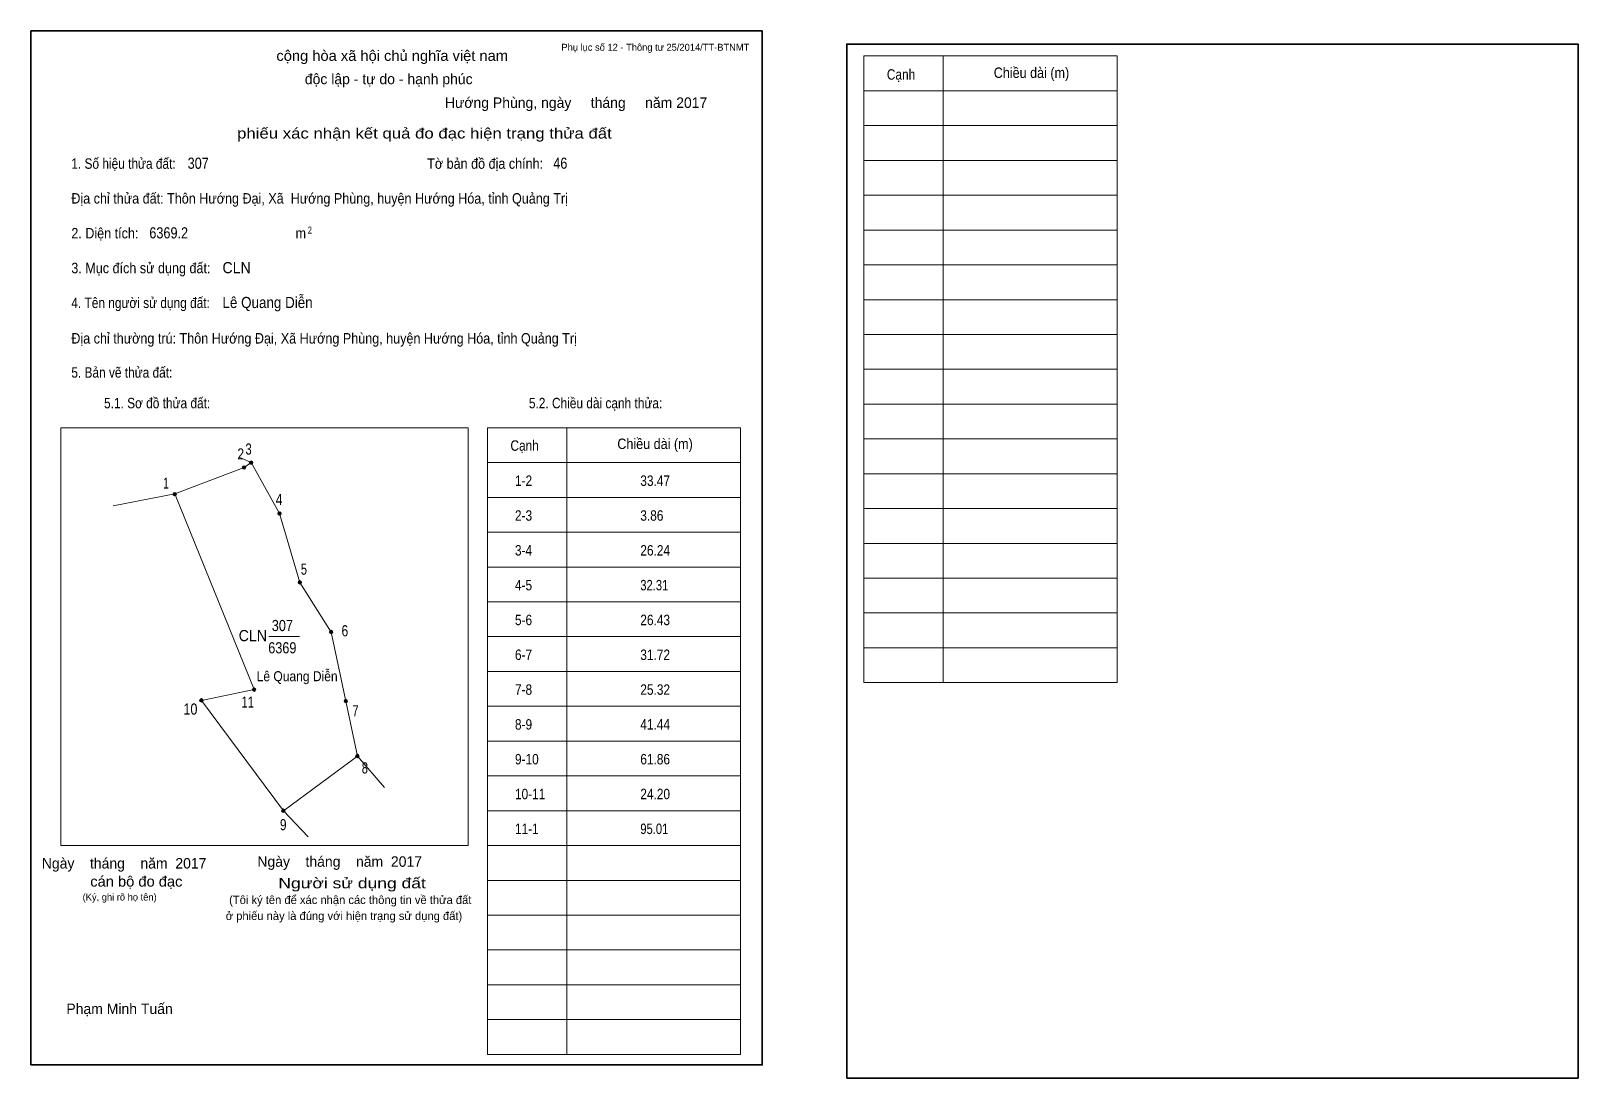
# Model space of a CAD drawing. Header units: centimetres. Extents: x 0 to 44.4, y -0.4 to 29.7.
import ezdxf
from ezdxf.enums import TextEntityAlignment as Align

# ---------------------------------------------------------------- set-up
doc = ezdxf.new("R2010")
doc.units = ezdxf.units.CM
doc.header["$LTSCALE"] = 0.12
for name, color, linetype in [('2', 7, 'Continuous'), ('30', 7, 'Continuous'), ('34', 7, 'Continuous')]:
    doc.layers.add(name, color=color, linetype=linetype)
for name, color, linetype, lineweight in [('32', 7, 'Continuous', 13), ('33', 7, 'Continuous', 13), ('6', 7, 'Continuous', 13), ('63', 7, 'Continuous', 13)]:
    doc.layers.add(name, color=color, linetype=linetype, lineweight=lineweight)

msp = doc.modelspace()

# ---------------------------------------------------------------- hatches: boundary and pattern name
at = {"layer": '32'}
for points in [[(6.373, 17.3, 1), (6.273, 17.3, 1)], [(6.1707, 17.1589, 1), (6.0707, 17.1589, 1)], [(4.1755, 16.395, 1), (4.0755, 16.395, 1)], [(7.1874, 15.8365, 1), (7.0874, 15.8365, 1)], [(7.7714, 13.8586, 1), (7.6714, 13.8586, 1)], [(8.672, 12.4321, 1), (8.572, 12.4321, 1)], [(6.4579, 10.7772, 1), (6.3579, 10.7772, 1)], [(4.944, 10.4702, 1), (4.844, 10.4702, 1)], [(9.0907, 10.4516, 1), (8.9907, 10.4516, 1)], [(9.4251, 8.8707, 1), (9.3251, 8.8707, 1)], [(7.2972, 7.3, 1), (7.1972, 7.3, 1)]]:
    msp.add_hatch(color=256, dxfattribs=at).paths.add_polyline_path(points)

# ---------------------------------------------------------------- linework, layer by layer
for centre in [(6.323, 17.3), (6.1207, 17.1589), (4.1255, 16.395), (7.1374, 15.8365), (7.7214, 13.8586), (8.622, 12.4321), (6.4079, 10.7772), (4.894, 10.4702), (9.0407, 10.4516), (9.3751, 8.8707), (7.2472, 7.3)]:
    msp.add_circle(centre, 0.05, dxfattribs=at)
at = {"layer": '33'}
msp.add_line((6.83, 12.3), (7.71, 12.3), dxfattribs=at)
at = {"layer": '6'}
for p, q in [((5.98, 17.46), (6.32, 17.3)), ((2.36, 16.06), (4.13, 16.4)), ((4.13, 16.4), (6.41, 10.78)), ((4.9, 10.47), (6.41, 10.78)), ((4.9, 10.47), (7.25, 7.3)), ((9.04, 10.45), (9.38, 8.87)), ((9.38, 8.87), (7.25, 7.3)), ((9.38, 8.87), (10.15, 7.97)), ((7.25, 7.3), (7.96, 6.55))]:
    msp.add_line(p, q, dxfattribs=at)
for points in [[(6.32, 17.3), (6.12, 17.16), (4.13, 16.4)], [(6.32, 17.3), (7.14, 15.84), (7.72, 13.86), (8.62, 12.43), (9.04, 10.45)]]:
    msp.add_lwpolyline(points, dxfattribs=at)
at = {"layer": '63'}
for p, q in [((23.92, 28.98), (31.19, 28.98)), ((23.92, 10.98), (23.92, 28.98)), ((26.2, 10.98), (26.2, 28.98)), ((31.19, 10.98), (31.19, 28.98)), ((23.92, 27.98), (31.19, 27.98)), ((23.92, 26.98), (31.19, 26.98)), ((23.92, 25.98), (31.19, 25.98)), ((23.92, 24.98), (31.19, 24.98)), ((23.92, 23.98), (31.19, 23.98)), ((23.92, 22.98), (31.19, 22.98)), ((23.92, 21.98), (31.19, 21.98)), ((23.92, 20.98), (31.19, 20.98)), ((23.92, 19.98), (31.19, 19.98)), ((23.92, 18.98), (31.19, 18.98)), ((0.86, 18.3), (12.56, 18.3)), ((0.86, 6.3), (0.86, 18.3)), ((12.56, 6.3), (12.56, 18.3)), ((13.11, 18.3), (20.38, 18.3)), ((13.11, 0.3), (13.11, 18.3)), ((15.39, 0.3), (15.39, 18.3)), ((20.38, 0.3), (20.38, 18.3)), ((23.92, 17.98), (31.19, 17.98)), ((13.11, 17.3), (20.38, 17.3)), ((23.92, 16.98), (31.19, 16.98)), ((13.11, 16.3), (20.38, 16.3)), ((23.92, 15.98), (31.19, 15.98)), ((13.11, 15.3), (20.38, 15.3)), ((23.92, 14.98), (31.19, 14.98)), ((13.11, 14.3), (20.38, 14.3)), ((23.92, 13.98), (31.19, 13.98)), ((13.11, 13.3), (20.38, 13.3)), ((23.92, 12.98), (31.19, 12.98)), ((13.11, 12.3), (20.38, 12.3)), ((23.92, 11.98), (31.19, 11.98)), ((13.11, 11.3), (20.38, 11.3)), ((23.92, 10.98), (31.19, 10.98)), ((13.11, 10.3), (20.38, 10.3)), ((13.11, 9.3), (20.38, 9.3)), ((13.11, 8.3), (20.38, 8.3)), ((13.11, 7.3), (20.38, 7.3)), ((0.86, 6.3), (12.56, 6.3)), ((13.11, 6.3), (20.38, 6.3)), ((13.11, 5.3), (20.38, 5.3)), ((13.11, 4.3), (20.38, 4.3)), ((13.11, 3.3), (20.38, 3.3)), ((13.11, 2.3), (20.38, 2.3)), ((13.11, 1.3), (20.38, 1.3)), ((13.11, 0.3), (20.38, 0.3))]:
    msp.add_line(p, q, dxfattribs=at)
at = {"layer": '63', "lineweight": 35}
for points in [[(0, 0), (0, 29.7), (21, 29.7), (21, 0)], [(23.43, -0.38), (23.43, 29.32), (44.43, 29.32), (44.43, -0.38)]]:
    msp.add_lwpolyline(points, close=True, dxfattribs=at)

# ---------------------------------------------------------------- texts
at = {"layer": '2', "width": 0.9}
msp.add_text('Lê Quang Diễn', height=0.2872, dxfattribs=at).set_placement((7.645, 11.02), align=Align.CENTER)
at = {"layer": '30'}
for s, width, p in [('1-2', 0.85, (13.9, 16.63)), ('33.47', 0.85, (17.5, 16.63)), ('2-3', 0.85, (13.9, 15.63)), ('3.86', 0.85, (17.5, 15.63)), ('3-4', 0.85, (13.9, 14.63)), ('26.24', 0.85, (17.5, 14.63)), ('4-5', 0.85, (13.9, 13.63)), ('32.31', 0.8, (17.5, 13.63)), ('5-6', 0.85, (13.9, 12.63)), ('26.43', 0.85, (17.5, 12.63)), ('6-7', 0.85, (13.9, 11.63)), ('31.72', 0.85, (17.5, 11.63)), ('7-8', 0.85, (13.9, 10.63)), ('25.32', 0.85, (17.5, 10.63)), ('8-9', 0.85, (13.9, 9.63)), ('41.44', 0.85, (17.5, 9.63)), ('9-10', 0.85, (13.9, 8.63)), ('61.86', 0.85, (17.5, 8.63)), ('10-11', 0.85, (13.9, 7.63)), ('24.20', 0.85, (17.5, 7.63)), ('11-1', 0.85, (13.9, 6.63)), ('95.01', 0.8, (17.5, 6.63))]:
    msp.add_text(s, height=0.3, dxfattribs=dict(at, width=width)).set_placement(p)
at = {"layer": '32'}
for s, width, p in [('3', 0.75, (6.25, 17.53)), ('2', 0.8, (6.025, 17.39)), ('1', 0.65, (3.88, 16.55)), ('4', 0.8, (7.125, 16.08)), ('5', 0.75, (7.84, 14.08)), ('6', 0.8, (9.015, 12.31)), ('10', 0.85, (4.58, 10.06)), ('11', 0.75, (6.225, 10.26)), ('7', 0.75, (9.32, 10.01)), ('8', 0.75, (9.59, 8.37)), ('9', 0.8, (7.245, 6.74))]:
    msp.add_text(s, height=0.32, dxfattribs=dict(at, width=width)).set_placement(p, align=Align.CENTER)
at = {"layer": '33', "width": 0.95}
msp.add_text('CLN', height=0.32, dxfattribs=at).set_placement((6.78, 12.17), align=Align.RIGHT)
at = {"layer": '33', "width": 0.85}
for s, p in [('307', (7.22, 12.46)), ('6369', (7.22, 11.82))]:
    msp.add_text(s, height=0.32, dxfattribs=at).set_placement(p, align=Align.CENTER)
at = {"layer": '34'}
for s, width, p in [('307', 0.85, (4.5, 25.74)), ('46', 0.85, (15, 25.74)), ('6369.2', 0.85, (3.4, 23.74)), ('CLN', 0.95, (5.5, 22.74)), ('Lê Quang Diễn', 0.9, (5.5, 21.74))]:
    msp.add_text(s, height=0.32, dxfattribs=dict(at, width=width)).set_placement(p)
at = {"layer": '63'}
for s, height, p in [('Phụ lục số 12 - Thông tư 25/2014/TT-BTNMT', 0.2, (20.63, 29.13)), ('Ngày    tháng    năm  2017', 0.3, (5.04, 5.64)), ('Ngày    tháng    năm  2017', 0.3, (11.23, 5.69)), ('(Ký, ghi rõ họ tên)', 0.2, (3.61, 4.72))]:
    msp.add_text(s, height=height, dxfattribs=at).set_placement(p, align=Align.RIGHT)
at = {"layer": '63', "width": 1.05}
msp.add_text('cộng hòa xã hội chủ nghĩa việt nam', height=0.3, dxfattribs=at).set_placement((10.375, 28.84), align=Align.CENTER)
at = {"layer": '63'}
for s, height, p in [('độc lập - tự do - hạnh phúc', 0.3, (10.275, 28.17)), ('Hướng Phùng, ngày     tháng     năm 2017', 0.3, (15.655, 27.49)), ('(Tôi ký tên để xác nhận các thông tin về thửa đất ', 0.24, (9.215, 4.62)), ('ở phiếu này là đúng với hiện trạng sử dụng đất)', 0.24, (8.99, 4.16)), ('Phạm Minh Tuấn', 0.3, (2.545, 1.46))]:
    msp.add_text(s, height=height, dxfattribs=at).set_placement(p, align=Align.CENTER)
for s, height, width, p in [('Cạnh', 0.3, 0.85, (24.58, 28.3)), ('Chiều dài (m)', 0.3, 0.9, (27.65, 28.35)), ('1. Số hiệu thửa đất:', 0.3, 0.85, (1.16, 25.74)), ('Tờ bản đồ địa chính:', 0.3, 0.9, (11.38, 25.74)), ('Địa chỉ thửa đất: Thôn Hướng Đại, Xã  Hướng Phùng, huyện Hướng Hóa, tỉnh Quảng Trị', 0.3, 0.9, (1.16, 24.74)), ('2. Diện tích:', 0.3, 0.9, (1.16, 23.74)), ('2', 0.2, 0.8, (7.95, 23.88)), ('m', 0.3, 0.9, (7.6, 23.74)), ('3. Mục đích sử dụng đất:', 0.3, 0.9, (1.16, 22.74)), ('4. Tên người sử dụng đất:', 0.3, 0.85, (1.16, 21.74)), ('Địa chỉ thường trú: Thôn Hướng Đại, Xã Hướng Phùng, huyện Hướng Hóa, tỉnh Quảng Trị', 0.3, 0.9, (1.16, 20.72)), ('5. Bản vẽ thửa đất:', 0.3, 0.85, (1.16, 19.74)), ('5.1. Sơ đồ thửa đất:', 0.3, 0.85, (2.1, 18.86)), ('5.2. Chiều dài cạnh thửa:', 0.3, 0.85, (14.3, 18.86)), ('Cạnh', 0.3, 0.85, (13.77, 17.64)), ('Chiều dài (m)', 0.3, 0.9, (16.84, 17.69))]:
    msp.add_text(s, height=height, dxfattribs=dict(at, width=width)).set_placement(p)
for s, width, p in [('phiếu xác nhận kết quả đo đạc hiện trạng thửa đất', 1.2, (16.68, 26.61)), ('cán bộ đo đạc', 1.05, (4.35, 5.12)), ('Người sử dụng đất', 1.25, (11.34, 5.07))]:
    msp.add_text(s, height=0.3, dxfattribs=dict(at, width=width)).set_placement(p, align=Align.RIGHT)

doc.saveas('drawing.dxf')
